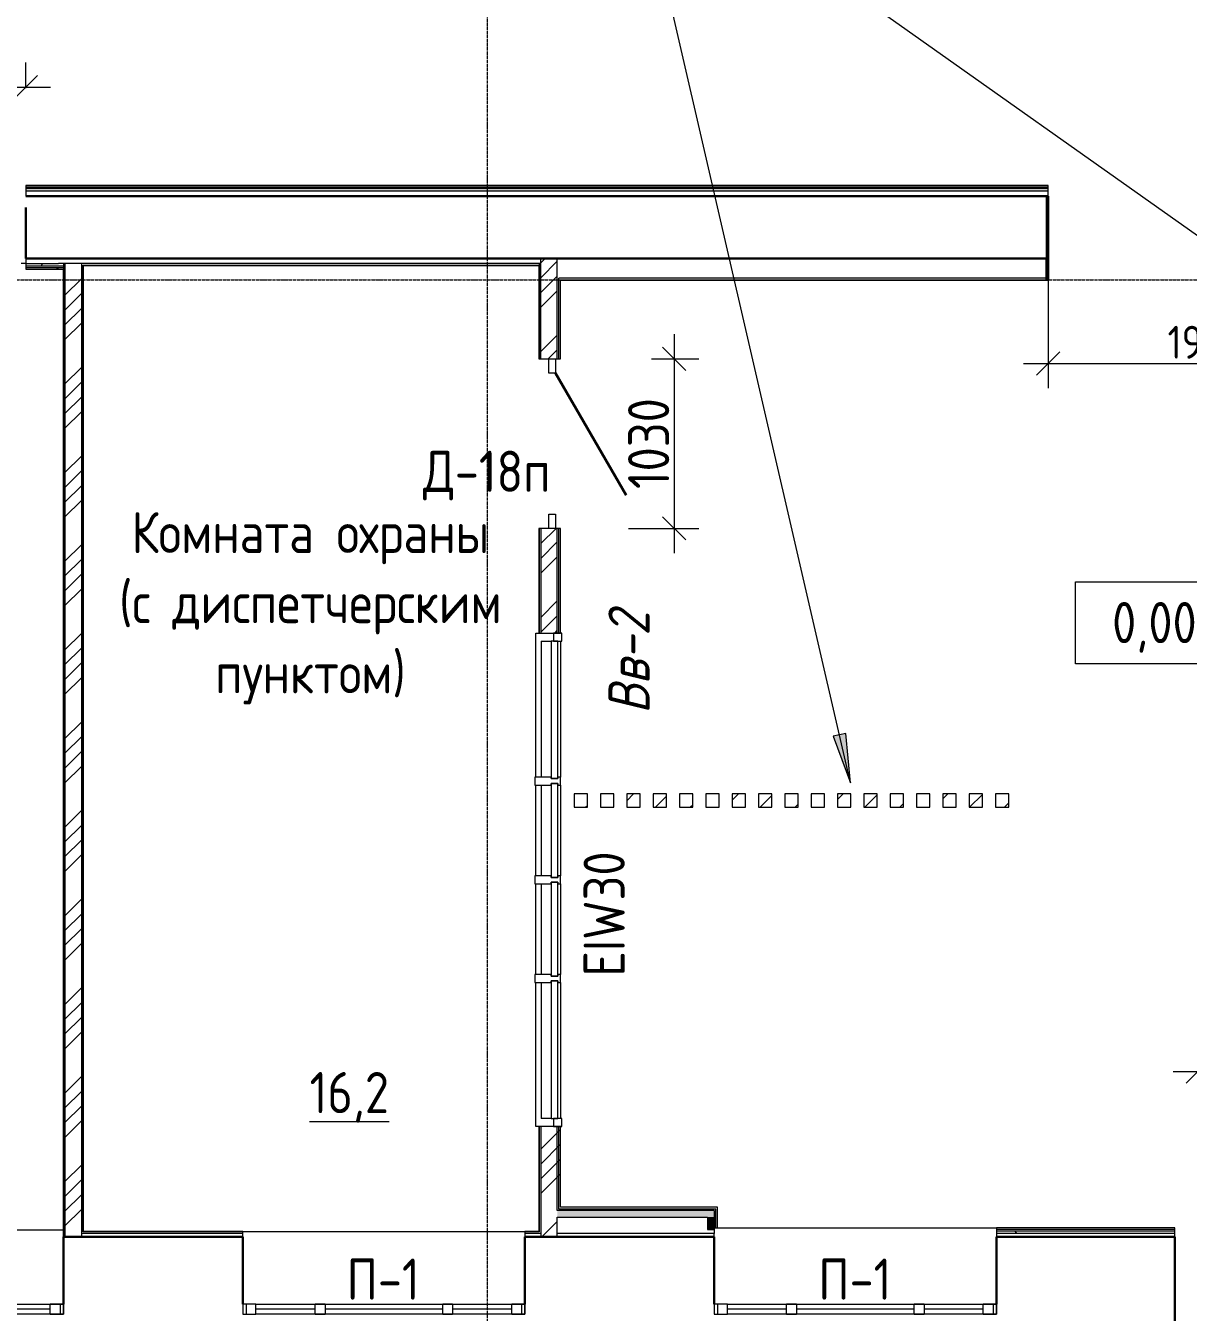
# Model space of a CAD drawing. Header units: millimetres. Extents: x -11345 to 411485, y -9810 to 73012.
# Drawn here: x 47297 to 54361, y 2020 to 9841 of the extents above; entities that cross this region are included whole.
import ezdxf

# ---------------------------------------------------------------- set-up
doc = ezdxf.new("R2010")
doc.units = ezdxf.units.MM
doc.linetypes.add('ADSK_Линия сетки', pattern=[25, 20, -2.5, 0, -2.5])
for name, color, linetype, lineweight in [('_ Окна', 7, 'Continuous', 9), ('Аннотация', 7, 'Continuous', 18), ('Витраж', 7, 'Continuous', 9), ('Двери', 7, 'Continuous', 9), ('Марки', 7, 'Continuous', 20), ('Марки дверей', 7, 'Continuous', 20), ('Марки окон', 7, 'Continuous', 20), ('Марки помещений', 7, 'Continuous', 20), ('Ограждение', 7, 'Continuous', 9), ('Окна', 7, 'Continuous', 9), ('Оси', 253, 'Continuous', 9), ('Отметки', 7, 'Continuous', 9), ('Панели витража', 7, 'Continuous', 9), ('Перекрытие', 7, 'Continuous', 9), ('Размеры', 7, 'Continuous', 5), ('Стены внутренние', 7, 'Continuous', 18), ('Стены наружные', 7, 'Continuous', 18), ('Стены несущие', 7, 'Continuous', 30), ('Стены отделка', 7, 'Continuous', 30), ('Стены штриховка', 7, 'Continuous', 9)]:
    doc.layers.add(name, color=color, linetype=linetype, lineweight=lineweight)
doc.styles.add('GOST Common_2', font='GOST_Common.ttf', dxfattribs={"width": 0.9, "height": 250})
doc.styles.add('GOST Common_3', font='GOST_Common.ttf', dxfattribs={"width": 0.9, "height": 250})
doc.styles.add('GOST Common_7', font='GOST_Common.ttf', dxfattribs={"width": 0.9, "height": 200})
doc.styles.add('GOST Common_B_I', font='', dxfattribs={"width": 0.9, "height": 250})
doc.styles.get('GOST Common_B_I').set_extended_font_data('GOST Common', italic=True, bold=True)
doc.dimstyles.new('ADSK_Основной_2_5_мм_Округление_до_1_мм', dxfattribs={"dimscale": 304.8, "dimtxt": 250, "dimasz": 0.463911, "dimexe": 0.492126, "dimexo": 0.492126, "dimgap": 0.098425, "dimtad": 1, "dimdec": 0, "dimdsep": 46, "dimtxsty": 'GOST Common_3', "dimblk1": 'OBLIQUE', "dimblk2": 'OBLIQUE', "dimsah": 1, "dimcen": 0.09, "dimdle": 0.492126, "dimazin": 2, "dimtfac": 1, "dimtdec": 0, "dimtix": 1, "dimtmove": 0, "dimatfit": 3, "dimfxl": 1, "dimtvp": 1, "dimtolj": 1, "dimtzin": 0, "dimlwd": 20, "dimlwe": 20, "dimarcsym": 2})
doc.dimstyles.new('ADSK_Основной_2_мм', dxfattribs={"dimscale": 304.8, "dimtxt": 201.142999, "dimasz": 0.463911, "dimexe": 0.492126, "dimexo": 0.492126, "dimgap": 0.098425, "dimtad": 1, "dimrnd": 0.01, "dimdsep": 46, "dimtxsty": 'GOST Common_7', "dimblk1": 'OBLIQUE', "dimblk2": 'OBLIQUE', "dimsah": 1, "dimcen": 0.09, "dimdle": 0.492126, "dimazin": 2, "dimtfac": 1, "dimtdec": 4, "dimtix": 1, "dimtmove": 0, "dimatfit": 3, "dimfxl": 1, "dimtvp": 1, "dimtolj": 1, "dimtzin": 0, "dimlwd": 20, "dimlwe": 20, "dimarcsym": 2})
pattern_1 = [(0, (32053.86, 0), (406.4, 101.6), [33.528, -271.272, 33.528, -271.272, -1625.6]), (0, (32053.86, 0), (406.4, 101.6), [-609.6, 33.528, -576.072, 33.528, -271.272, -711.2]), (0, (32053.86, 0), (406.4, 101.6), [-1524, 33.528, -169.672, 33.528, -474.472]), (120, (32206.26, 50.8), (-291.18818, 301.15272), [33.528, -271.272, 33.528, -271.272, -1625.6]), (120, (32206.26, 50.8), (-291.18818, 301.15272), [-609.6, 33.528, -576.072, 33.528, -271.272, -711.2]), (120, (32206.26, 50.8), (-291.18818, 301.15272), [-1524, 33.528, -169.672, 33.528, -474.472]), (240, (32257.06, 254), (-115.21182, -402.75272), [33.528, -271.272, 33.528, -271.272, -1625.6]), (240, (32257.06, 254), (-115.21182, -402.75272), [-609.6, 33.528, -576.072, 33.528, -271.272, -711.2]), (240, (32257.06, 254), (-115.21182, -402.75272), [-1524, 33.528, -169.672, 33.528, -474.472])]

# ---------------------------------------------------------------- blocks, each defined once
blk = doc.blocks.new('АС_Дверь_Однопольная_Алюминиевая - 1030х2200 алюм ост с мат_плёнкой Д18п-6540827-План 1-го этажа')
at = {"layer": 'Двери'}
for p, q in [((-390, -5), (-303, -5)), ((-390, -45), (-390, -5)), ((-303, -45), (-390, -45)), ((-303, -5), (-303, -45)), ((553, -5), (640, -5)), ((553, -45), (553, -5)), ((640, -45), (553, -45)), ((640, -5), (640, -45))]:
    blk.add_line(p, q, dxfattribs=at)
at = {"layer": 'Двери', "lineweight": 30}
blk.add_line((553, -45), (-188.3, -473), dxfattribs=at)
blk = doc.blocks.new('Ограждение_куообразное - Ограждение_куообразное-1750661-План 1-го этажа')
at = {"layer": 'Ограждение'}
h = blk.add_hatch(dxfattribs=at)
h.set_pattern_fill('FP_23', color=256, style=0, pattern_type=2)
h.set_pattern_definition([(45, (0, 0), (-106.066, 106.066), [])])
h.paths.add_polyline_path([(18575.7, 5090.2), (18655.7, 5090.2), (18655.7, 5170.2), (18575.7, 5170.2)])
h.paths.add_polyline_path([(28247, 5090.2), (28247, 5170.2), (28167, 5170.2), (28167, 5090.2)])
h.paths.add_polyline_path([(19055.7, 5090.2), (19135.7, 5090.2), (19135.7, 5170.2), (19055.7, 5170.2)])
h.paths.add_polyline_path([(19535.7, 5090.2), (19615.7, 5090.2), (19615.7, 5170.2), (19535.7, 5170.2)])
h.paths.add_polyline_path([(28727, 5090.2), (28727, 5170.2), (28647, 5170.2), (28647, 5090.2)])
h.paths.add_polyline_path([(18815.7, 5090.2), (18815.7, 5170.2), (18735.7, 5170.2), (18735.7, 5090.2)])
h.paths.add_polyline_path([(28841.7, 5090.2), (28887, 5090.2), (28887, 5170.2), (28807, 5170.2), (28807, 5090.2)])
h.paths.add_polyline_path([(28407, 5090.2), (28407, 5170.2), (28327, 5170.2), (28327, 5090.2)])
h.paths.add_polyline_path([(18975.7, 5090.2), (18975.7, 5170.2), (18895.7, 5170.2), (18895.7, 5090.2)])
h.paths.add_polyline_path([(19375.7, 5090.2), (19455.7, 5090.2), (19455.7, 5170.2), (19375.7, 5170.2)])
h.paths.add_polyline_path([(28567, 5090.2), (28567, 5170.2), (28487, 5170.2), (28487, 5090.2)])
h.paths.add_polyline_path([(29447, 5090.2), (29527, 5090.2), (29527, 5170.2), (29447, 5170.2)])
h.paths.add_polyline_path([(19215.7, 5090.2), (19295.7, 5090.2), (19295.7, 5170.2), (19215.7, 5170.2)])
h.paths.add_polyline_path([(29607, 5090.2), (29687, 5090.2), (29687, 5170.2), (29607, 5170.2)])
h.paths.add_polyline_path([(29847, 5090.2), (29847, 5170.2), (29767, 5170.2), (29767, 5090.2)])
h.paths.add_polyline_path([(20335.7, 5090.2), (20415.7, 5090.2), (20415.7, 5170.2), (20335.7, 5170.2)])
h.paths.add_polyline_path([(29207, 5090.2), (29207, 5170.2), (29127, 5170.2), (29127, 5090.2)])
h.paths.add_polyline_path([(20495.7, 5090.2), (20575.7, 5090.2), (20575.7, 5170.2), (20495.7, 5170.2)])
h.paths.add_polyline_path([(20655.7, 5090.2), (20735.7, 5090.2), (20735.7, 5170.2), (20655.7, 5170.2)])
h.paths.add_polyline_path([(29367, 5090.2), (29367, 5170.2), (29287, 5170.2), (29287, 5090.2)])
h.paths.add_polyline_path([(20975.7, 5090.2), (21055.7, 5090.2), (21055.7, 5170.2), (20975.7, 5170.2)])
h.paths.add_polyline_path([(29047, 5090.2), (29047, 5170.2), (28967, 5170.2), (28967, 5090.2)])
h.paths.add_polyline_path([(20815.7, 5090.2), (20895.7, 5090.2), (20895.7, 5170.2), (20815.7, 5170.2)])
h.paths.add_polyline_path([(27367, 5090.2), (27447, 5090.2), (27447, 5170.2), (27367, 5170.2)])
h.paths.add_polyline_path([(21135.7, 5090.2), (21215.7, 5090.2), (21215.7, 5170.2), (21135.7, 5170.2)])
h.paths.add_polyline_path([(27767, 5090.2), (27767, 5170.2), (27687, 5170.2), (27687, 5090.2)])
h.paths.add_polyline_path([(19855.7, 5090.2), (19935.7, 5090.2), (19935.7, 5170.2), (19855.7, 5170.2)])
h.paths.add_polyline_path([(27927, 5090.2), (27927, 5170.2), (27847, 5170.2), (27847, 5090.2)])
h.paths.add_polyline_path([(19695.7, 5090.2), (19775.7, 5090.2), (19775.7, 5170.2), (19695.7, 5170.2)])
h.paths.add_polyline_path([(28087, 5090.2), (28087, 5170.2), (28007, 5170.2), (28007, 5090.2)])
h.paths.add_polyline_path([(20175.7, 5090.2), (20255.7, 5090.2), (20255.7, 5170.2), (20175.7, 5170.2)])
h.paths.add_polyline_path([(27607, 5090.2), (27607, 5170.2), (27527, 5170.2), (27527, 5090.2)])
h.paths.add_polyline_path([(27147, 5090.2), (27147, 5170.2), (27067, 5170.2), (27067, 5090.2), (27125.7, 5090.2)])
h.paths.add_polyline_path([(20015.7, 5090.2), (20095.7, 5090.2), (20095.7, 5170.2), (20015.7, 5170.2)])
h.paths.add_polyline_path([(27287, 5090.2), (27287, 5170.2), (27207, 5170.2), (27207, 5090.2)])
at = {"layer": 'Ограждение', "lineweight": 18}
for p, q in [((18655.7, 5170.2), (18575.7, 5170.2)), ((18575.7, 5170.2), (18575.7, 5090.2)), ((18655.7, 5090.2), (18655.7, 5170.2)), ((18815.7, 5170.2), (18735.7, 5170.2)), ((18735.7, 5170.2), (18735.7, 5090.2)), ((18815.7, 5090.2), (18815.7, 5170.2)), ((18975.7, 5170.2), (18895.7, 5170.2)), ((18895.7, 5170.2), (18895.7, 5090.2)), ((18975.7, 5090.2), (18975.7, 5170.2)), ((19135.7, 5170.2), (19055.7, 5170.2)), ((19055.7, 5170.2), (19055.7, 5090.2)), ((19135.7, 5090.2), (19135.7, 5170.2)), ((19295.7, 5170.2), (19215.7, 5170.2)), ((19215.7, 5170.2), (19215.7, 5090.2)), ((19295.7, 5090.2), (19295.7, 5170.2)), ((19455.7, 5170.2), (19375.7, 5170.2)), ((19375.7, 5170.2), (19375.7, 5090.2)), ((19455.7, 5090.2), (19455.7, 5170.2)), ((19615.7, 5170.2), (19535.7, 5170.2)), ((19535.7, 5170.2), (19535.7, 5090.2)), ((19615.7, 5090.2), (19615.7, 5170.2)), ((19775.7, 5170.2), (19695.7, 5170.2)), ((19695.7, 5170.2), (19695.7, 5090.2)), ((19775.7, 5090.2), (19775.7, 5170.2)), ((19935.7, 5170.2), (19855.7, 5170.2)), ((19855.7, 5170.2), (19855.7, 5090.2)), ((19935.7, 5090.2), (19935.7, 5170.2)), ((20095.7, 5170.2), (20015.7, 5170.2)), ((20015.7, 5170.2), (20015.7, 5090.2)), ((20095.7, 5090.2), (20095.7, 5170.2)), ((20255.7, 5170.2), (20175.7, 5170.2)), ((20175.7, 5170.2), (20175.7, 5090.2)), ((20255.7, 5090.2), (20255.7, 5170.2)), ((20415.7, 5170.2), (20335.7, 5170.2)), ((20335.7, 5170.2), (20335.7, 5090.2)), ((20415.7, 5090.2), (20415.7, 5170.2)), ((20575.7, 5170.2), (20495.7, 5170.2)), ((20495.7, 5170.2), (20495.7, 5090.2)), ((20575.7, 5090.2), (20575.7, 5170.2)), ((20735.7, 5170.2), (20655.7, 5170.2)), ((20655.7, 5170.2), (20655.7, 5090.2)), ((20735.7, 5090.2), (20735.7, 5170.2)), ((20895.7, 5170.2), (20815.7, 5170.2)), ((20815.7, 5170.2), (20815.7, 5090.2)), ((20895.7, 5090.2), (20895.7, 5170.2)), ((21055.7, 5170.2), (20975.7, 5170.2)), ((20975.7, 5170.2), (20975.7, 5090.2)), ((21055.7, 5090.2), (21055.7, 5170.2)), ((21215.7, 5170.2), (21135.7, 5170.2)), ((21135.7, 5170.2), (21135.7, 5090.2)), ((21215.7, 5090.2), (21215.7, 5170.2)), ((18575.7, 5090.2), (18655.7, 5090.2)), ((18735.7, 5090.2), (18815.7, 5090.2)), ((18895.7, 5090.2), (18975.7, 5090.2)), ((19055.7, 5090.2), (19135.7, 5090.2)), ((19215.7, 5090.2), (19295.7, 5090.2)), ((19375.7, 5090.2), (19455.7, 5090.2)), ((19535.7, 5090.2), (19615.7, 5090.2)), ((19695.7, 5090.2), (19775.7, 5090.2)), ((19855.7, 5090.2), (19935.7, 5090.2)), ((20015.7, 5090.2), (20095.7, 5090.2)), ((20175.7, 5090.2), (20255.7, 5090.2)), ((20335.7, 5090.2), (20415.7, 5090.2)), ((20495.7, 5090.2), (20575.7, 5090.2)), ((20655.7, 5090.2), (20735.7, 5090.2)), ((20815.7, 5090.2), (20895.7, 5090.2)), ((20975.7, 5090.2), (21055.7, 5090.2)), ((21135.7, 5090.2), (21215.7, 5090.2))]:
    blk.add_line(p, q, dxfattribs=at)
blk = doc.blocks.new('окно трехпол с фрамугой - 1675-2150_h___нов_ ок16-2116637-План 1-го этажа')
at = {"layer": '_ Окна', "lineweight": 18}
for p, q in [((-857.5, 115), (-857.5, 175)), ((-857.5, 175), (-777.5, 175)), ((-777.5, 175), (-777.5, 115)), ((-417.5, 115), (-417.5, 175)), ((-417.5, 175), (-357.5, 175)), ((-357.5, 175), (-357.5, 115)), ((357.5, 115), (357.5, 175)), ((357.5, 175), (417.5, 175)), ((417.5, 175), (417.5, 115)), ((777.5, 175), (777.5, 115)), ((857.5, 175), (777.5, 175)), ((857.5, 115), (857.5, 175)), ((-777.5, 115), (-857.5, 115)), ((-357.5, 115), (-417.5, 115)), ((417.5, 115), (357.5, 115)), ((777.5, 115), (857.5, 115))]:
    blk.add_line(p, q, dxfattribs=at)
at = {"layer": '_ Окна'}
for p, q in [((-837.5, 115), (-837.5, 175)), ((837.5, 115), (837.5, 175)), ((-777.5, 145), (-417.5, 145)), ((-357.5, 145), (357.5, 145)), ((417.5, 145), (777.5, 145))]:
    blk.add_line(p, q, dxfattribs=at)
at = {"layer": 'Окна'}
for p, q in [((-857.5, 175), (-857.5, 115)), ((-777.5, 175), (-857.5, 175)), ((-777.5, 175), (-417.5, 175)), ((-357.5, 175), (-417.5, 175)), ((-357.5, 175), (357.5, 175)), ((417.5, 175), (357.5, 175)), ((417.5, 175), (777.5, 175)), ((857.5, 175), (777.5, 175)), ((857.5, 115), (857.5, 175)), ((-857.5, 115), (-777.5, 115)), ((-417.5, 115), (-777.5, 115)), ((-417.5, 115), (-357.5, 115)), ((357.5, 115), (-357.5, 115)), ((357.5, 115), (417.5, 115)), ((777.5, 115), (417.5, 115)), ((777.5, 115), (857.5, 115))]:
    blk.add_line(p, q, dxfattribs=at)
blk = doc.blocks.new('окно трехпол с фрамугой - 1675-2150_h___нов_ ок30-2368607-План 1-го этажа')
at = {"layer": '_ Окна', "lineweight": 18}
for p, q in [((-857.5, 115), (-857.5, 175)), ((-857.5, 175), (-777.5, 175)), ((-777.5, 175), (-777.5, 115)), ((-417.5, 115), (-417.5, 175)), ((-417.5, 175), (-357.5, 175)), ((-357.5, 175), (-357.5, 115)), ((357.5, 115), (357.5, 175)), ((357.5, 175), (417.5, 175)), ((417.5, 175), (417.5, 115)), ((777.5, 175), (777.5, 115)), ((857.5, 175), (777.5, 175)), ((857.5, 115), (857.5, 175)), ((-777.5, 115), (-857.5, 115)), ((-357.5, 115), (-417.5, 115)), ((417.5, 115), (357.5, 115)), ((777.5, 115), (857.5, 115))]:
    blk.add_line(p, q, dxfattribs=at)
at = {"layer": '_ Окна'}
for p, q in [((-837.5, 115), (-837.5, 175)), ((837.5, 115), (837.5, 175)), ((-777.5, 145), (-417.5, 145)), ((-357.5, 145), (357.5, 145)), ((417.5, 145), (777.5, 145))]:
    blk.add_line(p, q, dxfattribs=at)
at = {"layer": 'Окна'}
for p, q in [((-857.5, 175), (-857.5, 115)), ((-777.5, 175), (-857.5, 175)), ((-777.5, 175), (-417.5, 175)), ((-357.5, 175), (-417.5, 175)), ((-357.5, 175), (357.5, 175)), ((417.5, 175), (357.5, 175)), ((417.5, 175), (777.5, 175)), ((857.5, 175), (777.5, 175)), ((857.5, 115), (857.5, 175)), ((-857.5, 115), (-777.5, 115)), ((-417.5, 115), (-777.5, 115)), ((-417.5, 115), (-357.5, 115)), ((357.5, 115), (-357.5, 115)), ((357.5, 115), (417.5, 115)), ((777.5, 115), (417.5, 115)), ((777.5, 115), (857.5, 115))]:
    blk.add_line(p, q, dxfattribs=at)
blk = doc.blocks.new('Системная панель - Стекло - 40мм-6103833-План 1-го этажа')
at = {"layer": 'Панели витража', "lineweight": 18}
for p, q in [((417.5, 0), (-417.5, 0)), ((-417.5, 0), (-417.5, -40)), ((417.5, -40), (417.5, 0)), ((-417.5, -40), (417.5, -40))]:
    blk.add_line(p, q, dxfattribs=at)
blk = doc.blocks.new('Системная панель - Стекло - 40мм-6103834-План 1-го этажа')
at = {"layer": 'Панели витража', "lineweight": 18}
for p, q in [((285, 0), (-285, 0)), ((-285, 0), (-285, -40)), ((285, -40), (285, 0)), ((-285, -40), (285, -40))]:
    blk.add_line(p, q, dxfattribs=at)
blk = doc.blocks.new('Прямоугольный импост - 50х50 мм-6103835-План 1-го этажа')
at = {"layer": 'Витраж', "lineweight": 18}
for p, q in [((-50, 25), (0, 25)), ((-50, -25), (-50, 25)), ((0, 25), (0, -25)), ((0, -25), (-50, -25))]:
    blk.add_line(p, q, dxfattribs=at)
blk = doc.blocks.new('Прямоугольный импост - Импост структурный с накладкой - 100мм-2491569-План 1-го этажа')
at = {"layer": 'Витраж'}
for p, q in [((18375.5, 6098.5), (18435.5, 6098.5)), ((18375.5, 6098.5), (18375.5, 5273.5)), ((18492.5, 6098.5), (18492.5, 5273.5))]:
    blk.add_line(p, q, dxfattribs=at)
blk = doc.blocks.new('Прямоугольный импост - Импост структурный с накладкой - 100мм-4856147-План 1-го этажа')
at = {"layer": 'Витраж'}
for p, q in [((18375.5, 5223.5), (18375.5, 4673.5)), ((18492.5, 5223.5), (18492.5, 4673.5))]:
    blk.add_line(p, q, dxfattribs=at)
blk = doc.blocks.new('Прямоугольный импост - Импост структурный с накладкой - 100мм-V53-План 1-го этажа')
at = {"layer": 'Витраж'}
for p, q in [((18375.5, 4023.5), (18375.5, 3198.5)), ((18492.5, 4023.5), (18492.5, 3198.5)), ((18435.5, 3198.5), (18375.5, 3198.5))]:
    blk.add_line(p, q, dxfattribs=at)
blk = doc.blocks.new('Прямоугольный импост - Импост структурный с накладкой - 160мм-6103829-План 1-го этажа')
at = {"layer": 'Витраж', "lineweight": 18}
for p, q in [((-25, 40), (-25, 140)), ((-25, 140), (25, 140)), ((25, 140), (25, 40)), ((-15, 40), (-25, 40)), ((-25, -17), (-25, 0)), ((-25, 0), (-15, 0)), ((-15, 0), (-15, 40)), ((15, 40), (15, 0)), ((25, 40), (15, 40)), ((15, 0), (25, 0)), ((25, 0), (25, -17)), ((25, -17), (-25, -17))]:
    blk.add_line(p, q, dxfattribs=at)
blk = doc.blocks.new('Прямоугольный импост - 50х50 мм-6103839-План 1-го этажа')
at = {"layer": 'Витраж', "lineweight": 18}
for p, q in [((0, 25), (-50, 25)), ((-50, 25), (-50, -25)), ((0, -25), (0, 25)), ((-50, -25), (0, -25))]:
    blk.add_line(p, q, dxfattribs=at)
blk = doc.blocks.new('Прямоугольный импост - Импост структурный с накладкой - 160мм-6103831-План 1-го этажа')
at = {"layer": 'Витраж', "lineweight": 18}
for p, q in [((-25, 40), (-25, 140)), ((-25, 140), (25, 140)), ((25, 140), (25, 40)), ((-15, 40), (-25, 40)), ((-25, -17), (-25, 0)), ((-25, 0), (-15, 0)), ((-15, 0), (-15, 40)), ((15, 40), (15, 0)), ((25, 40), (15, 40)), ((15, 0), (25, 0)), ((25, 0), (25, -17)), ((25, -17), (-25, -17))]:
    blk.add_line(p, q, dxfattribs=at)
blk = doc.blocks.new('Высотные отметки - Рамка-12095-План 1-го этажа')
at = {"layer": 'Аннотация', "lineweight": 20}
for p, q in [((-6.5, 0), (-6.5, 5)), ((-6.5, 5), (6.5, 5)), ((6.5, 5), (6.5, 0)), ((6.5, 0), (-6.5, 0))]:
    blk.add_line(p, q, dxfattribs=at)
blk = doc.blocks.new('_Oblique')
at = {"color": 0, "linetype": 'ByBlock', "lineweight": -2}
blk.add_line((-0.5, -0.5), (0.5, 0.5), dxfattribs=at)
blk = doc.blocks.new('DIMBLOCK60-План 1-го этажа')
at = {"layer": 'Defpoints', "color": 0, "transparency": 16777216}
for p in [(53509, 8805.2), (55409, 8805.2), (55409, 7786.5)]:
    blk.add_point(p, dxfattribs=at)
at = {"layer": 'Размеры', "color": 0, "transparency": 16777216}
for p, q in [((53509, 8655.2), (53509, 7636.5)), ((55409, 8655.2), (55409, 7636.5)), ((53359, 7786.5), (55559, 7786.5))]:
    blk.add_line(p, q, dxfattribs=at)
at = {"layer": 'Размеры', "color": 0, "transparency": 16777216, "xscale": 141.4, "yscale": 141.4, "zscale": 141.4, "rotation": 180}
blk.add_blockref('_Oblique', (53509, 7786.5), dxfattribs=at)
at = {"layer": 'Размеры', "color": 0, "transparency": 16777216, "xscale": 141.4, "yscale": 141.4, "zscale": 141.4}
blk.add_blockref('_Oblique', (55409, 7786.5), dxfattribs=at)
at = {"layer": 'Размеры', "color": 0, "lineweight": 20, "transparency": 16777216, "insert": (54459, 7916.5), "char_height": 200, "width": 560.473, "attachment_point": 5, "style": 'GOST Common_7'}
blk.add_mtext('\\A1;1900', dxfattribs=at)
blk = doc.blocks.new('DIMBLOCK74-План 1-го этажа')
at = {"layer": 'Defpoints', "color": 0, "transparency": 16777216}
for p in [(47296.9, 9466.8), (45696.9, 9310.7), (47296.9, 9310.7)]:
    blk.add_point(p, dxfattribs=at)
at = {"layer": 'Размеры', "color": 0, "transparency": 16777216}
for p, q in [((45696.9, 9460.7), (45696.9, 9616.8)), ((47296.9, 9460.7), (47296.9, 9616.8)), ((45546.9, 9466.8), (47446.9, 9466.8))]:
    blk.add_line(p, q, dxfattribs=at)
at = {"layer": 'Размеры', "color": 0, "transparency": 16777216, "xscale": 141.4, "yscale": 141.4, "zscale": 141.4, "rotation": 180}
blk.add_blockref('_Oblique', (45696.9, 9466.8), dxfattribs=at)
at = {"layer": 'Размеры', "color": 0, "transparency": 16777216, "xscale": 141.4, "yscale": 141.4, "zscale": 141.4}
blk.add_blockref('_Oblique', (47296.9, 9466.8), dxfattribs=at)
at = {"layer": 'Размеры', "color": 0, "lineweight": 20, "transparency": 16777216, "insert": (46496.9, 9596.8), "char_height": 200, "width": 560.473, "attachment_point": 5, "style": 'GOST Common_7'}
blk.add_mtext('\\A1;1600', dxfattribs=at)
blk = doc.blocks.new('DIMBLOCK83-План 1-го этажа')
at = {"layer": 'Defpoints', "color": 0, "transparency": 16777216}
for p in [(55749.3, 3483.1), (55749.3, 1805.5), (54419.3, 938.1)]:
    blk.add_point(p, dxfattribs=at)
at = {"layer": 'Размеры', "color": 0, "transparency": 16777216}
for p, q in [((54419.3, 1088.1), (54419.3, 3633.1)), ((55749.3, 1955.5), (55749.3, 3633.1)), ((54269.3, 3483.1), (55899.3, 3483.1))]:
    blk.add_line(p, q, dxfattribs=at)
at = {"layer": 'Размеры', "color": 0, "transparency": 16777216, "xscale": 141.4, "yscale": 141.4, "zscale": 141.4, "rotation": 180}
blk.add_blockref('_Oblique', (54419.3, 3483.1), dxfattribs=at)
at = {"layer": 'Размеры', "color": 0, "transparency": 16777216, "xscale": 141.4, "yscale": 141.4, "zscale": 141.4}
blk.add_blockref('_Oblique', (55749.3, 3483.1), dxfattribs=at)
at = {"layer": 'Размеры', "color": 0, "lineweight": 20, "transparency": 16777216, "char_height": 250, "width": 1564.824, "attachment_point": 5, "style": 'GOST Common_3'}
for s, insert in [('\\A1;1330', (55084.3, 3638.1)), ('\\A1;"в свету"', (55084.3, 3290.6))]:
    blk.add_mtext(s, dxfattribs=dict(at, insert=insert))
blk = doc.blocks.new('DIMBLOCK106-План 1-го этажа')
at = {"layer": 'Defpoints', "color": 0, "transparency": 16777216}
for p in [(50948.5, 7815.2), (50809.5, 6785.2), (51236.9, 6785.2)]:
    blk.add_point(p, dxfattribs=at)
at = {"layer": 'Размеры', "color": 0, "transparency": 16777216}
for p, q in [((51236.9, 7965.2), (51236.9, 6635.2)), ((51098.5, 7815.2), (51386.9, 7815.2)), ((50959.5, 6785.2), (51386.9, 6785.2))]:
    blk.add_line(p, q, dxfattribs=at)
at = {"layer": 'Размеры', "color": 0, "transparency": 16777216, "xscale": 141.4, "yscale": 141.4, "zscale": 141.4}
for p, rotation in [((51236.9, 7815.2), 90), ((51236.9, 6785.2), 270)]:
    blk.add_blockref('_Oblique', p, dxfattribs=dict(at, rotation=rotation))
at = {"layer": 'Размеры', "color": 0, "lineweight": 20, "transparency": 16777216, "insert": (51081.9, 7300.2), "char_height": 250, "width": 700.591, "attachment_point": 5, "rotation": 90, "style": 'GOST Common_3'}
blk.add_mtext('\\A1;1030', dxfattribs=at)
blk = doc.blocks.new('оси')
at = {"layer": 'Оси', "linetype": 'ADSK_Линия сетки'}
for p, q in [((24550, -6855.047), (24550, 46377.998)), ((-5146.135, 10450), (62505.288, 10450))]:
    blk.add_line(p, q, dxfattribs=at)

msp = doc.modelspace()

# ---------------------------------------------------------------- hatches: boundary and pattern name
at = {"layer": 'Аннотация', "lineweight": 9}
msp.add_hatch(color=256, dxfattribs=at).paths.add_polyline_path([(52308.36743, 5237.3512), (52279.37958, 5538.54818), (52202.4118, 5520.78253)])
at = {"layer": 'Стены внутренние', "lineweight": 9}
h = msp.add_hatch(dxfattribs=at)
h.set_pattern_fill('FP_12', color=256, style=0, pattern_type=2)
h.set_pattern_definition(pattern_1)
h.paths.add_polyline_path([(70962.86393, 8835.20911), (70962.86393, 8850.20911), (69767.86393, 8850.20911), (69767.86393, 8835.20911), (70706.82102, 8835.20911)])
h.paths.add_polyline_path([(64373.30516, 8835.20911), (68167.86393, 8835.20911), (68167.86393, 8850.20911), (63687.86393, 8850.20911), (63687.86393, 8835.20911)])
h.paths.add_polyline_path([(71992.86393, 8835.20911), (72119.99442, 8835.20911), (72119.99442, 8850.20911), (71992.86393, 8850.20911)])
h.paths.add_polyline_path([(45372.7576, 8835.20911), (45696.86393, 8835.20911), (45696.86393, 8850.20911), (41999.86393, 8850.20911), (41999.86393, 8835.20911), (43261.58565, 8835.20911)])
h.paths.add_polyline_path([(47296.86393, 8835.20911), (53508.98007, 8835.20911), (53508.98007, 8850.20911), (47296.86393, 8850.20911)])
h.paths.add_polyline_path([(40397.14953, 8835.20911), (40399.86393, 8835.20911), (40399.86393, 8850.20911), (39617.95046, 8850.20911), (39617.95046, 8835.20911), (40094.82773, 8835.20911)])
h.paths.add_polyline_path([(56984.20333, 8835.20911), (57611.39801, 8835.20911), (57611.39801, 8850.20911), (55408.98007, 8850.20911), (55408.98007, 8835.20911), (56872.6581, 8835.20911)])
h.paths.add_polyline_path([(62167.86393, 8835.20911), (62167.86393, 8850.20911), (59551.39801, 8850.20911), (59551.39801, 8835.20911), (61734.34022, 8835.20911)])
h = msp.add_hatch(dxfattribs=at)
h.set_pattern_fill('FP_12', color=256, style=0, pattern_type=2)
h.set_pattern_definition(pattern_1)
h.paths.add_polyline_path([(47496.36393, 8380.20911), (47496.36393, 8395.20911), (47296.86393, 8395.20911), (47296.86393, 8380.20911), (47486.36393, 8380.20911)])
h.paths.add_polyline_path([(40399.86393, 8380.20911), (40399.86393, 8395.20911), (40335.95046, 8395.20911), (40335.95046, 8380.20911), (40397.14953, 8380.20911)])
h.paths.add_polyline_path([(45372.7576, 8380.20911), (45696.86393, 8380.20911), (45696.86393, 8395.20911), (41999.86393, 8395.20911), (41999.86393, 8380.20911), (43261.58565, 8380.20911)])
at = {"layer": 'Стены внутренние'}
for points in [[(51440.28945, 2598.2316), (51480.28945, 2598.2316), (51479.28945, 2638.2316), (50526.36393, 2638.2316), (50526.36393, 2598.2316), (50650.68748, 2598.2316)], [(51440.28945, 2522.2316), (51480.28945, 2522.2316), (51479.28945, 2598.2316), (51440.28945, 2598.2316)]]:
    msp.add_hatch(color=256, dxfattribs=at).paths.add_polyline_path(points)
at = {"layer": 'Стены внутренние', "lineweight": 9}
h = msp.add_hatch(dxfattribs=at)
h.set_pattern_fill('FP_12', color=256, style=0, pattern_type=2)
h.set_pattern_definition(pattern_1)
h.paths.add_polyline_path([(53195.73626, 2498.2316), (54279.28875, 2498.2316), (54279.28875, 2513.2316), (53195.28945, 2513.2316), (53195.28945, 2498.2316)])
at = {"layer": 'Стены штриховка'}
h = msp.add_hatch(dxfattribs=at)
h.set_pattern_fill('ANSI34', color=256, scale=20)
h.paths.add_polyline_path([(47635.29262, 8395.20911), (47535.29262, 8395.20911), (47535.29262, 2478.2316), (47635.29262, 2478.2316)])
h = msp.add_hatch(dxfattribs=at)
h.set_pattern_fill('ANSI34', color=256, scale=20)
h.paths.add_polyline_path([(50526.36393, 8425.20911), (50426.36393, 8425.20911), (50426.36393, 7815.20911), (50526.36393, 7815.20911)])
h.paths.add_polyline_path([(50526.36393, 6785.20911), (50426.36393, 6785.20911), (50426.36393, 6148.49009), (50526.36393, 6148.49009)])
h.paths.add_polyline_path([(50546.36393, 3148.49009), (50426.36393, 3148.49009), (50426.36393, 2478.2316), (50526.36393, 2478.2316), (50526.36393, 2647.2316), (50546.36393, 2647.2316)])

# ---------------------------------------------------------------- linework, layer by layer
at = {"layer": 'Аннотация', "lineweight": 9}
for p, q in [((59278.80865, 5118.3197), (50978.59452, 10998.45146)), ((52308.36743, 5237.3512), (50978.59452, 10998.45146)), ((52279.37958, 5538.54818), (52202.4118, 5520.78253)), ((52202.4118, 5520.78253), (52308.36743, 5237.3512)), ((52308.36743, 5237.3512), (52279.37958, 5538.54818))]:
    msp.add_line(p, q, dxfattribs=at)
at = {"layer": 'Перекрытие'}
for p, q in [((47296.86393, 8395.20911), (47268.86393, 8395.20911)), ((50396.36393, 5273.49009), (50396.36393, 6148.49009)), ((50396.36393, 4673.49009), (50396.36393, 5223.49009)), ((50396.36393, 4073.49009), (50396.36393, 4623.49009)), ((50396.36393, 3148.49009), (50396.36393, 4023.49009))]:
    msp.add_line(p, q, dxfattribs=at)
at = {"layer": 'Стены внутренние'}
for p, q in [((51480.28945, 2522.2316), (51480.28945, 2498.2316)), ((51500.28945, 2533.2316), (53195.28945, 2533.2316))]:
    msp.add_line(p, q, dxfattribs=at)
at = {"layer": 'Стены наружные'}
for p, q in [((45822.29262, 2520.2316), (47525.29262, 2520.2316)), ((48615.29369, 2510.2316), (50330.29369, 2510.2316))]:
    msp.add_line(p, q, dxfattribs=at)
at = {"layer": 'Стены несущие'}
for p, q in [((53508.86393, 8805.20911), (47296.86393, 8805.20911)), ((53508.86393, 8295.20911), (53508.86393, 8805.20911)), ((47296.86393, 8735.20911), (47296.86393, 8425.20911)), ((53498.86393, 8425.20911), (47296.86393, 8425.20911)), ((53498.86393, 8425.20911), (53498.86393, 8295.20911)), ((53498.86393, 8295.20911), (53508.86393, 8295.20911)), ((47525.29262, 2478.2316), (47525.29262, 2068.2316)), ((47525.29262, 2478.2316), (48615.29369, 2478.2316)), ((48615.29369, 2068.2316), (48615.29369, 2478.2316)), ((50330.29369, 2478.2316), (50330.29369, 2068.2316)), ((50330.29369, 2478.2316), (51480.28945, 2478.2316)), ((51480.28945, 2068.2316), (51480.28945, 2478.2316)), ((53195.28945, 2478.2316), (53195.28945, 2068.2316)), ((54279.28875, 2478.2316), (53195.28945, 2478.2316)), ((54279.28875, 1888.2316), (54279.28875, 2478.2316))]:
    msp.add_line(p, q, dxfattribs=at)
at = {"layer": 'Стены отделка', "lineweight": 9}
for p, q in [((47296.86393, 8870.20911), (47296.86393, 8805.20911)), ((53508.98007, 8870.20911), (47296.86393, 8870.20911)), ((53508.98007, 8805.20911), (53508.98007, 8870.20911)), ((53508.86393, 8805.20911), (53508.98007, 8805.20911)), ((47296.86393, 8425.20911), (47296.86393, 8360.20911)), ((47646.36393, 8395.20911), (47496.36393, 8395.20911)), ((50426.36393, 8395.20911), (47496.36393, 8395.20911)), ((47635.29262, 8395.20911), (47635.29262, 2478.2316)), ((47647.29262, 2510.2316), (47647.29262, 8383.20911)), ((47647.29262, 8383.20911), (50414.36393, 8383.20911)), ((50414.36393, 8383.20911), (50414.36393, 7815.20911)), ((50526.36393, 8305.20911), (50526.36393, 8425.20911)), ((47296.86393, 8360.20911), (47525.29262, 8360.20911)), ((47523.29262, 8360.20911), (47523.29262, 2068.2316)), ((53508.86393, 8305.20911), (50535.36393, 8305.20911)), ((50546.36393, 7815.20911), (50546.36393, 8293.20911)), ((50546.36393, 8293.20911), (53508.86393, 8293.20911)), ((53508.86393, 8293.20911), (53508.86393, 8295.20911)), ((50414.36393, 7815.20911), (50476.36393, 7815.20911)), ((50516.36393, 7815.20911), (50546.36393, 7815.20911)), ((50476.36393, 6785.20911), (50414.36393, 6785.20911)), ((50414.36393, 6785.20911), (50414.36393, 6148.49009)), ((50546.36393, 6785.20911), (50516.36393, 6785.20911)), ((50546.36393, 6148.49009), (50546.36393, 6785.20911)), ((50396.36393, 6148.49009), (50546.36393, 6148.49009)), ((50554.36393, 3148.49009), (50396.36393, 3148.49009)), ((50414.36393, 3148.49009), (50414.36393, 2510.2316)), ((50546.36393, 2658.2316), (50546.36393, 3148.49009)), ((51480.28945, 2638.2316), (50526.36393, 2638.2316)), ((50526.36393, 2478.2316), (50526.36393, 2598.2316)), ((50526.36393, 2598.2316), (51440.28945, 2598.2316)), ((51500.28945, 2658.2316), (50546.36393, 2658.2316)), ((51440.28945, 2598.2316), (51440.28945, 2522.2316)), ((51480.28945, 2638.2316), (51480.28945, 2522.2316)), ((51500.28945, 2533.2316), (51500.28945, 2658.2316)), ((48615.29369, 2510.2316), (47647.29262, 2510.2316)), ((48615.29369, 2478.2316), (48615.29369, 2510.2316)), ((50330.29369, 2510.2316), (50330.29369, 2478.2316)), ((50416.36393, 2510.2316), (50330.29369, 2510.2316)), ((51440.28945, 2522.2316), (51480.28945, 2522.2316)), ((51480.28945, 2533.2316), (51500.28945, 2533.2316)), ((53195.28945, 2533.2316), (53195.28945, 2478.2316)), ((54279.28875, 2533.2316), (53195.28945, 2533.2316)), ((54279.28875, 2478.2316), (54279.28875, 2533.2316)), ((47656.36393, 2498.2316), (47635.29262, 2498.2316)), ((48614.29369, 2498.2316), (48615.29369, 2498.2316)), ((50426.36393, 2498.2316), (50330.29369, 2498.2316)), ((51480.28945, 2498.2316), (50526.36393, 2498.2316)), ((51480.28945, 2478.2316), (51480.28945, 2498.2316))]:
    msp.add_line(p, q, dxfattribs=at)
at = {"layer": 'Стены штриховка'}
for p, q in [((53508.98007, 8859.20911), (47296.86393, 8859.20911)), ((53508.98007, 8850.20911), (47296.86393, 8850.20911)), ((53508.98007, 8835.20911), (47296.86393, 8835.20911)), ((53498.86393, 8425.20911), (53498.86393, 8805.20911)), ((47296.86393, 8395.20911), (47496.36393, 8395.20911)), ((47296.86393, 8380.20911), (47525.29262, 8380.20911)), ((47296.86393, 8371.20911), (47525.29262, 8371.20911)), ((47525.29262, 8395.20911), (47525.29262, 2478.2316)), ((47535.29262, 8395.20911), (47535.29262, 2478.2316)), ((47645.29262, 2508.2316), (47645.29262, 8385.20911)), ((47645.29262, 8385.20911), (50416.36393, 8385.20911)), ((50416.36393, 8395.20911), (50416.36393, 7815.20911)), ((50426.36393, 7815.20911), (50426.36393, 8425.20911)), ((47496.36393, 8360.20911), (47484.36393, 8360.20911)), ((50526.36393, 7815.20911), (50526.36393, 8305.20911)), ((50535.36393, 7815.20911), (50535.36393, 8305.20911)), ((50535.36393, 8295.20911), (53498.86393, 8295.20911)), ((50416.36393, 6785.20911), (50416.36393, 6148.49009)), ((50426.36393, 6785.20911), (50426.36393, 6148.49009)), ((50526.36393, 6148.49009), (50526.36393, 6785.20911)), ((50535.36393, 6148.49009), (50535.36393, 6785.20911)), ((50416.36393, 3148.49009), (50416.36393, 2508.2316)), ((50426.36393, 3148.49009), (50426.36393, 2478.2316)), ((50526.36393, 2638.2316), (50526.36393, 3148.49009)), ((50535.36393, 2647.2316), (50535.36393, 3148.49009)), ((51489.28945, 2647.2316), (50535.36393, 2647.2316)), ((51489.28945, 2533.2316), (51489.28945, 2647.2316)), ((48615.29369, 2508.2316), (47645.29262, 2508.2316)), ((50416.36393, 2508.2316), (50330.29369, 2508.2316)), ((54279.28875, 2522.2316), (53195.28945, 2522.2316)), ((54279.28875, 2513.2316), (53195.28945, 2513.2316)), ((48614.29369, 2498.2316), (47656.36393, 2498.2316)), ((54279.28875, 2498.2316), (53195.28945, 2498.2316))]:
    msp.add_line(p, q, dxfattribs=at)

# ---------------------------------------------------------------- block references
msp.add_blockref('оси', (25553.42928, -2155))
at = {"layer": 'Витраж', "rotation": 89.99999999999987}
msp.add_blockref('Прямоугольный импост - 50х50 мм-6103839-План 1-го этажа', (50529.36393, 6148.49009), dxfattribs=at)
at = {"layer": 'Витраж'}
for name, p in [('Прямоугольный импост - Импост структурный с накладкой - 100мм-2491569-План 1-го этажа', (32053.86393, 0)), ('Прямоугольный импост - Импост структурный с накладкой - 100мм-4856147-План 1-го этажа', (32053.86393, 0)), ('Прямоугольный импост - Импост структурный с накладкой - 100мм-4856147-План 1-го этажа', (32053.86393, -600)), ('Прямоугольный импост - Импост структурный с накладкой - 100мм-V53-План 1-го этажа', (32053.86393, 0))]:
    msp.add_blockref(name, p, dxfattribs=at)
at = {"layer": 'Витраж', "extrusion": (0, 0, -1), "rotation": 270.0000000000001}
for name, p in [('Прямоугольный импост - Импост структурный с накладкой - 160мм-6103829-План 1-го этажа', (-50529.36393, 5248.49009)), ('Прямоугольный импост - Импост структурный с накладкой - 160мм-6103831-План 1-го этажа', (-50529.36393, 4648.49009)), ('Прямоугольный импост - Импост структурный с накладкой - 160мм-6103829-План 1-го этажа', (-50529.36393, 4048.49009)), ('Прямоугольный импост - 50х50 мм-6103835-План 1-го этажа', (-50529.36393, 3148.49009))]:
    msp.add_blockref(name, p, dxfattribs=at)
at = {"layer": 'Двери', "rotation": 90}
msp.add_blockref('АС_Дверь_Однопольная_Алюминиевая - 1030х2200 алюм ост с мат_плёнкой Д18п-6540827-План 1-го этажа', (50471.36393, 7175.20911), dxfattribs=at)
at = {"layer": 'Ограждение'}
msp.add_blockref('Ограждение_куообразное - Ограждение_куообразное-1750661-План 1-го этажа', (32053.86393, 0), dxfattribs=at)
at = {"layer": 'Окна', "rotation": 180}
for name, p in [('окно трехпол с фрамугой - 1675-2150_h___нов_ ок16-2116637-План 1-го этажа', (46667.79262, 2183.2316)), ('окно трехпол с фрамугой - 1675-2150_h___нов_ ок30-2368607-План 1-го этажа', (49472.79369, 2183.2316)), ('окно трехпол с фрамугой - 1675-2150_h___нов_ ок16-2116637-План 1-го этажа', (52337.78945, 2183.2316))]:
    msp.add_blockref(name, p, dxfattribs=at)
at = {"layer": 'Отметки', "lineweight": 20, "xscale": 99.99999999999993, "yscale": 99.99999999999993, "zscale": 99.99999999999993}
msp.add_blockref('Высотные отметки - Рамка-12095-План 1-го этажа', (54326.62573, 5960.57904), dxfattribs=at)
at = {"layer": 'Панели витража', "rotation": 269.9999999999998}
for name, p in [('Системная панель - Стекло - 40мм-6103833-План 1-го этажа', (50529.36393, 5680.99009)), ('Системная панель - Стекло - 40мм-6103834-План 1-го этажа', (50529.36393, 4948.49009)), ('Системная панель - Стекло - 40мм-6103834-План 1-го этажа', (50529.36393, 4348.49009)), ('Системная панель - Стекло - 40мм-6103833-План 1-го этажа', (50529.36393, 3615.99009))]:
    msp.add_blockref(name, p, dxfattribs=at)

# ---------------------------------------------------------------- texts
at = {"layer": 'Аннотация', "color": 1, "lineweight": 9, "true_color": 0xff0000, "insert": (50686.72649, 4060.39424), "char_height": 250, "width": 811.737, "attachment_point": 1, "rotation": 90, "line_spacing_factor": 1.022766, "style": 'GOST Common_2'}
msp.add_mtext('\\pxt1.44,2.88,4.32,5.76,7.2,8.64,10.08,11.52,12.96,14.4,15.84,17.28,18.72,20.16,21.6,23.04,24.48,25.92,27.36,28.8,30.24,31.68,33.12,34.56,36,37.44,38.88,40.32,41.76,43.2,44.64,46.08;{EIW30}', dxfattribs=at)
at = {"layer": 'Марки', "lineweight": 9, "insert": (50962.50192, 5967.71014), "char_height": 250, "width": 696.6, "attachment_point": 5, "rotation": 90, "line_spacing_factor": 1.022766, "style": 'GOST Common_B_I'}
msp.add_mtext('\\pxqc,t4.572,9.144,13.716,18.288,22.86,27.432,32.004,36.576,41.148,45.72,50.292,54.864,59.436,64.008,68.58,73.152,77.724,82.296,86.868,91.44,96.012,100.584,105.156,109.728,114.3,118.872,123.444,128.016,132.588,137.16,141.732,146.304;{Вв-2}', dxfattribs=at)
at = {"layer": 'Марки дверей', "lineweight": 9, "insert": (50098.26297, 7106.18832), "char_height": 250, "width": 803.7, "attachment_point": 5, "line_spacing_factor": 1.022766, "style": 'GOST Common_2'}
msp.add_mtext('\\pxqc,t1.8,3.6,5.4,7.2,9,10.8,12.6,14.4,16.2,18,19.8,21.6,23.4,25.2,27,28.8,30.6,32.4,34.2,36,37.8,39.6,41.4,43.2,45,46.8,48.6,50.4,52.2,54,55.8,57.6;{Д-18п}', dxfattribs=at)
at = {"layer": 'Марки окон', "lineweight": 9, "char_height": 250, "width": 458.1, "attachment_point": 5, "line_spacing_factor": 1.022766, "style": 'GOST Common_2'}
for insert in [(49468.42942, 2220.89719), (52334.63205, 2220.89719)]:
    msp.add_mtext('\\pxqc,t1.8,3.6,5.4,7.2,9,10.8,12.6,14.4,16.2,18,19.8,21.6,23.4,25.2,27,28.8,30.6,32.4,34.2,36,37.8,39.6,41.4,43.2,45,46.8,48.6,50.4,52.2,54,55.8,57.6;{П-1}', dxfattribs=dict(at, insert=insert))
at = {"layer": 'Марки помещений', "lineweight": 9, "char_height": 250, "attachment_point": 5, "line_spacing_factor": 1.022766, "style": 'GOST Common_2'}
for s, insert, width in [('\\pxqc,t1.8,3.6,5.4,7.2,9,10.8,12.6,14.4,16.2,18,19.8,21.6,23.4,25.2,27,28.8,30.6,32.4,34.2,36,37.8,39.6,41.4,43.2,45,46.8,48.6,50.4,52.2,54,55.8,57.6;Комната охраны (с диспетчерским\\Pпунктом)', (49026.62429, 6299.58095), 2365.5507845), ('\\pxqc,t1.8,3.6,5.4,7.2,9,10.8,12.6,14.4,16.2,18,19.8,21.6,23.4,25.2,27,28.8,30.6,32.4,34.2,36,37.8,39.6,41.4,43.2,45,46.8,48.6,50.4,52.2,54,55.8,57.6;{\\L16,2}', (49262.86171, 3325.91959), 518.4)]:
    msp.add_mtext(s, dxfattribs=dict(at, insert=insert, width=width))
at = {"layer": 'Отметки', "lineweight": 20, "insert": (53897.94966, 6337.28611), "char_height": 250, "width": 1028.8225687, "attachment_point": 1, "line_spacing_factor": 1.022761, "style": 'GOST Common_3'}
msp.add_mtext('0,000', dxfattribs=at)

# ---------------------------------------------------------------- dimensions: what is measured, and where the dimension line sits
at = {"layer": 'Размеры', "lineweight": 20}
for base, p1, p2, override, picture, middle in [((47296.86393, 9466.8226), (45696.86393, 9310.67656), (47296.86393, 9310.67656), {"dimpost": '<>', "dimfxl": 1600, "dimlwd": 65535, "dimlwe": 65535}, 'DIMBLOCK74-План 1-го этажа', (46496.86393, 9596.8226)), ((55408.98007, 7786.51155), (53508.98007, 8805.20911), (55408.98007, 8805.20911), {"dimpost": '<>', "dimfxl": 1900, "dimlwd": 65535, "dimlwe": 65535}, 'DIMBLOCK60-План 1-го этажа', (54458.98007, 7916.51155))]:
    dim = msp.add_linear_dim(base=base, p1=p1, p2=p2, dimstyle='ADSK_Основной_2_мм', override=override, dxfattribs=at)
    dim.commit()
    dim.dimension.update_dxf_attribs({"geometry": picture, "text_midpoint": middle})
dim = msp.add_linear_dim(base=(51236.86772, 6785.20911), p1=(50948.48767, 7815.20911), p2=(50809.50085, 6785.20911), angle=90, dimstyle='ADSK_Основной_2_5_мм_Округление_до_1_мм', override={"dimpost": '<>', "dimfxl": 1039.335044, "dimlwd": 65535, "dimlwe": 65535}, dxfattribs=at)
dim.commit()
dim.dimension.update_dxf_attribs({"geometry": 'DIMBLOCK106-План 1-го этажа', "text_midpoint": (51081.86772, 7300.20911)})
dim = msp.add_linear_dim(base=(55749.28875, 3483.10089), p1=(54419.28875, 938.11355), p2=(55749.28875, 1805.47825), text='<>\\X"в свету"', dimstyle='ADSK_Основной_2_5_мм_Округление_до_1_мм', override={"dimpost": '<>', "dimlwd": 65535, "dimlwe": 65535}, dxfattribs=at)
dim.commit()
dim.dimension.update_dxf_attribs({"geometry": 'DIMBLOCK83-План 1-го этажа', "text_midpoint": (55084.28875, 3483.10089)})

doc.saveas('drawing.dxf')
